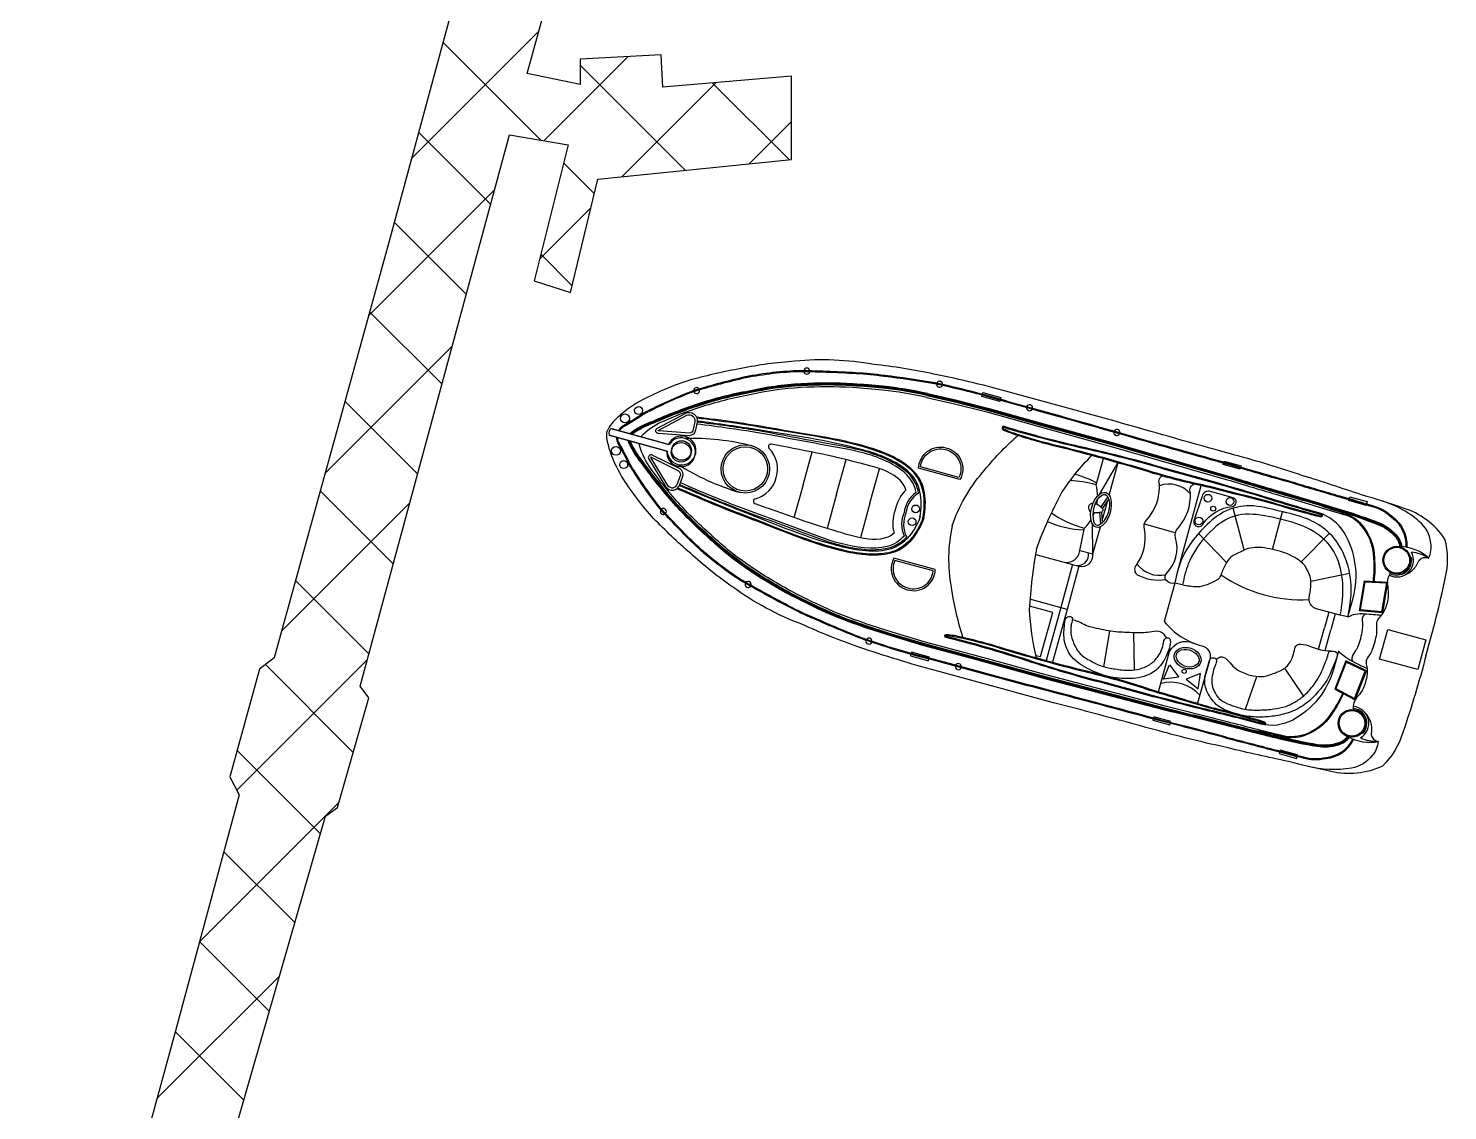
# Model space of a CAD drawing. Header units: metres. Extents: x 275043 to 277378, y 2078787 to 2081000.
# Drawn here: x 276852.3 to 276963.8, y 2080833.3 to 2080918.4 of the extents above; entities that cross this region are included whole.
import ezdxf

# ---------------------------------------------------------------- set-up
doc = ezdxf.new("R2010")
doc.units = ezdxf.units.M
doc.layers.add('PORT', color=5, linetype='Continuous')

msp = doc.modelspace()

# ---------------------------------------------------------------- linework, layer by layer
at = {"color": 32, "true_color": 0xcd6928}
for p, q in [((276913.19, 2080882.48), (276913.91, 2080885.08)), ((276915.82, 2080881.76), (276916.57, 2080884.47)), ((276936.49, 2080881.73), (276937.94, 2080884.23)), ((276937.24, 2080881.67), (276937.94, 2080884.23)), ((276918.45, 2080881.04), (276919.2, 2080883.75)), ((276913.19, 2080882.48), (276912.48, 2080879.88)), ((276915.82, 2080881.76), (276915.08, 2080879.05)), ((276942.58, 2080875.52), (276944.48, 2080882.44)), ((276918.45, 2080881.04), (276917.71, 2080878.32)), ((276936.59, 2080880.71), (276937.15, 2080881.5)), ((276936.69, 2080879.67), (276937.11, 2080881.18)), ((276936.71, 2080880.62), (276937.21, 2080881.33)), ((276947.86, 2080877.36), (276946.99, 2080880.65)), ((276936.48, 2080880.34), (276936.56, 2080879.4)), ((276936.64, 2080880.35), (276936.7, 2080879.52)), ((276950.07, 2080877.41), (276950.86, 2080880.37)), ((276935.97, 2080877.05), (276935.94, 2080879.39)), ((276935.97, 2080877.05), (276936.56, 2080879.18)), ((276942.44, 2080878.71), (276940.01, 2080879.38)), ((276946.47, 2080876.39), (276944.26, 2080878.66)), ((276952.34, 2080876.42), (276954.55, 2080878.68)), ((276934.94, 2080877.33), (276935.97, 2080877.05)), ((276960.91, 2080876.77), (276960.99, 2080876.78)), ((276953.09, 2080874.9), (276956.13, 2080875.53)), ((276933.45, 2080872.83), (276932.3, 2080868.67)), ((276933.94, 2080872.69), (276932.8, 2080868.54)), ((276954.5, 2080872.47), (276954.16, 2080871.23)), ((276955, 2080872.33), (276954.66, 2080871.09)), ((276936.83, 2080868.19), (276937.3, 2080870.99)), ((276939.22, 2080867.94), (276939.17, 2080870.86)), ((276953.7, 2080869.56), (276954.16, 2080871.23)), ((276954.21, 2080869.46), (276954.66, 2080871.09)), ((276947.96, 2080864.84), (276948.84, 2080867.43)), ((276952.52, 2080865.9), (276951.04, 2080868.07)), ((276957.13, 2080863.01), (276957.19, 2080862.96))]:
    msp.add_line(p, q, dxfattribs=at)
for points in [[(276962.13, 2080869.04, 0.01736), (276963.65, 2080875.13, 0.12634), (276963.62, 2080878.22, 0.172899), (276960.33, 2080880.66, 0.013884), (276957.08, 2080881.69, 0.008973), (276952.45, 2080883.2, 0.01509), (276947.12, 2080884.82, -0.002245), (276938.86, 2080887.15, 0.003342), (276929.68, 2080889.69, 0.016984), (276923.48, 2080891.19, 0.024546), (276918.72, 2080891.95, 0.067942), (276912.55, 2080892.2, 0.033948), (276908.32, 2080891.62, 0.022001), (276904.45, 2080890.75, 0.042872), (276900.84, 2080889.3, 0.059514), (276898.96, 2080888.07, 0.046364), (276898.16, 2080887.29, 0.104882), (276897.81, 2080886.7, 0.104882)], [(276951.94, 2080882.61, -0.006425), (276946.89, 2080884.07, -0.002217), (276938.65, 2080886.39, 0.003368), (276929.4, 2080888.99, 0.024633), (276923.54, 2080890.49, 0.015037), (276919.58, 2080891.07, 0.025439), (276917.36, 2080891.28, 0.013843), (276912.72, 2080891.45, 0.040266), (276908.4, 2080890.91, 0.016729), (276904.48, 2080889.84, 0.029739), (276900.7, 2080888.13, -0.01525), (276899.04, 2080887.1, 0.132389), (276898.78, 2080886.86, 0.028442), (276898.7, 2080886.74, 0.028442)], [(276951.92, 2080882.54, -0.006424), (276946.87, 2080883.99, -0.002217), (276938.62, 2080886.32, 0.003368), (276929.38, 2080888.92, 0.024633), (276923.53, 2080890.41, 0.015038), (276919.57, 2080890.99, 0.025461), (276917.36, 2080891.21, 0.013839), (276912.72, 2080891.37, 0.040238), (276908.42, 2080890.83, 0.016715), (276904.5, 2080889.77, 0.029693), (276900.74, 2080888.06, -0.015234), (276899.08, 2080887.03, 0.134036), (276898.84, 2080886.82, 0.024879), (276898.78, 2080886.72, 0.024879)], [(276922.96, 2080889.65, 0.031596), (276919.47, 2080890.23, 0.004928), (276917.12, 2080890.42, 0.02844), (276913.03, 2080890.42, 0.042875), (276908.94, 2080889.85, 0.035347), (276904.95, 2080888.84, 0.024093), (276901.38, 2080887.47, 0.079837), (276899.58, 2080886.5)], [(276922.94, 2080889.57, 0.031592), (276919.46, 2080890.16, 0.004926), (276917.12, 2080890.35, 0.028436), (276913.03, 2080890.35, 0.042895), (276908.96, 2080889.77, 0.035363), (276904.97, 2080888.77, 0.024111), (276901.41, 2080887.4, 0.077658), (276899.67, 2080886.47, 0.077658)], [(276922.92, 2080889.5, 0.031588), (276919.45, 2080890.08, 0.004924), (276917.11, 2080890.27, 0.028433), (276913.03, 2080890.27, 0.042917), (276908.97, 2080889.7, 0.035379), (276905, 2080888.7, 0.02413), (276901.44, 2080887.33, 0.075408), (276899.77, 2080886.45, 0.075408)], [(276922.89, 2080889.35, 0.031581), (276919.44, 2080889.93, 0.00492), (276917.1, 2080890.12, 0.028426), (276913.04, 2080890.12, 0.042959), (276909, 2080889.55, 0.035411), (276905.05, 2080888.55, 0.028829), (276902.06, 2080887.41, 0.092336), (276900.46, 2080886.26, 0.080328)], [(276922.94, 2080889.57), (276925.15, 2080889.08), (276927.69, 2080888.44), (276931.8, 2080887.28), (276937.46, 2080885.73), (276946.5, 2080883.13, 0.002601), (276951.4, 2080881.67, -0.004411), (276955.56, 2080880.43, -0.013003), (276958.38, 2080879.45, -0.113337), (276959.74, 2080878.5, -0.144821), (276960.16, 2080877.62, -0.138987)], [(276922.96, 2080889.65), (276925.17, 2080889.15), (276927.71, 2080888.51), (276931.82, 2080887.35), (276937.48, 2080885.8), (276946.52, 2080883.2, 0.002601), (276951.42, 2080881.74, -0.004411), (276955.58, 2080880.5, -0.013009), (276958.41, 2080879.52, -0.113396), (276959.79, 2080878.55, -0.146005), (276960.24, 2080877.62, -1.595219)], [(276922.89, 2080889.35), (276925.1, 2080888.85), (276927.63, 2080888.21), (276931.74, 2080887.06), (276937.4, 2080885.5), (276946.44, 2080882.91, 0.002601), (276951.33, 2080881.45, -0.00441), (276955.49, 2080880.21, -0.002867), (276956.11, 2080880.01, -0.002867)], [(276922.92, 2080889.5), (276925.13, 2080889), (276927.67, 2080888.36), (276931.78, 2080887.21), (276937.44, 2080885.65), (276946.48, 2080883.06, 0.002601), (276951.38, 2080881.59, -0.00441), (276955.54, 2080880.36, -0.012997), (276958.35, 2080879.37, -0.113276), (276959.68, 2080878.45, -0.142458), (276960.08, 2080877.62, -0.142458)], [(276904.87, 2080887.41), (276904.75, 2080886.8, -0.382221), (276904.25, 2080886.34), (276901.87, 2080886.52, -0.786544), (276901.7, 2080886.91), (276903.98, 2080888.12, -0.616464), (276904.87, 2080887.41, -3.844907)], [(276962.13, 2080869.04, -0.01736), (276960.32, 2080863.02, -0.12634), (276958.72, 2080860.38, -0.172899), (276954.65, 2080859.96, -0.013884), (276951.33, 2080860.74, -0.008973), (276946.58, 2080861.81, -0.01509), (276941.17, 2080863.14, 0.002245), (276932.88, 2080865.36, -0.003342), (276923.68, 2080867.86, -0.016984), (276917.58, 2080869.73, -0.024546), (276913.11, 2080871.52, -0.067942), (276907.67, 2080874.45, -0.033948), (276904.34, 2080877.11, -0.022001), (276901.45, 2080879.84, -0.042872), (276899.09, 2080882.93, -0.059514), (276898.1, 2080884.95, -0.046364), (276897.81, 2080886.03, -0.104882), (276897.81, 2080886.7, -0.104882)], [(276946.43, 2080862.58, 0.006425), (276941.35, 2080863.9, 0.002217), (276933.07, 2080866.11, -0.003368), (276923.8, 2080868.6, -0.024633), (276918, 2080870.31, -0.015037), (276914.3, 2080871.84, -0.025439), (276912.28, 2080872.78, -0.013843), (276908.2, 2080875.01, -0.040266), (276904.77, 2080877.68, -0.016729), (276901.94, 2080880.61, -0.029739), (276899.57, 2080884.01, 0.01525), (276898.67, 2080885.74, -0.132389), (276898.57, 2080886.08, -0.028442), (276898.56, 2080886.22, -0.028442)], [(276946.45, 2080862.65, 0.006424), (276941.37, 2080863.97, 0.002217), (276933.09, 2080866.19, -0.003368), (276923.82, 2080868.68, -0.024633), (276918.02, 2080870.38, -0.015038), (276914.33, 2080871.91, -0.025461), (276912.31, 2080872.85, -0.013839), (276908.24, 2080875.08, -0.040238), (276904.82, 2080877.74, -0.016715), (276902, 2080880.66, -0.029693), (276899.64, 2080884.05, 0.015234), (276898.74, 2080885.78, -0.134036), (276898.64, 2080886.08, -0.024879), (276898.64, 2080886.2, -0.024879)], [(276924.91, 2080879.26, -0.096403), (276927.29, 2080883.45, -0.040538), (276930.08, 2080886.37, -1.92312)], [(276956, 2080872.11), (276956.41, 2080873.58, 0.202722), (276955.71, 2080878.73, 0.178768), (276953.72, 2080880.28, -0.010028), (276949.14, 2080881.64, 0.005356), (276941.56, 2080883.79, 0.016605), (276935.39, 2080885.38, -0.018921), (276928.99, 2080887.06, 0.925873), (276928.89, 2080886.82, 0.041202), (276929.99, 2080886.4, 0.024461), (276933.65, 2080885.39, -0.012888), (276940.68, 2080883.41, 0.019359), (276944.82, 2080882.36, -0.002375), (276949.61, 2080881.15, 0.006386), (276952.64, 2080880.29, 0.013656), (276953.86, 2080879.97, 0.862706), (276953.95, 2080880.19, -0.648089)], [(276953.92, 2080880.12, 0.016488), (276953.69, 2080880.2, -0.010023), (276949.12, 2080881.57, 0.005356), (276941.54, 2080883.72, 0.016607), (276935.37, 2080885.31, -0.018921), (276928.97, 2080886.98, -0.01143), (276928.97, 2080886.98, 0.913283), (276928.93, 2080886.89, 0.041174), (276930.02, 2080886.47, 0.024478), (276933.66, 2080885.46, -0.012889), (276940.7, 2080883.49, 0.019362), (276944.84, 2080882.44, -0.002377), (276949.63, 2080881.22, 0.006391), (276952.66, 2080880.36, 0.013664), (276953.88, 2080880.04, -0.000701), (276953.88, 2080880.04, 0.819976), (276953.92, 2080880.12, 0.819976)], [(276917.92, 2080871.33, -0.031596), (276914.63, 2080872.61, -0.004928), (276912.51, 2080873.64, -0.02844), (276908.99, 2080875.74, -0.042875), (276905.77, 2080878.32, -0.035347), (276902.86, 2080881.22, -0.024093), (276900.49, 2080884.22, -0.079837), (276899.44, 2080885.98)], [(276917.95, 2080871.4, -0.031592), (276914.66, 2080872.68, -0.004926), (276912.55, 2080873.71, -0.028436), (276909.03, 2080875.8, -0.042895), (276905.83, 2080878.37, -0.035363), (276902.91, 2080881.27, -0.024111), (276900.55, 2080884.27, -0.077658), (276899.53, 2080885.95, -0.077658)], [(276917.97, 2080871.48, -0.031588), (276914.69, 2080872.75, -0.004924), (276912.58, 2080873.78, -0.028433), (276909.08, 2080875.86, -0.042917), (276905.88, 2080878.43, -0.035379), (276902.97, 2080881.32, -0.02413), (276900.61, 2080884.32, -0.075408), (276899.63, 2080885.93, -0.075408)], [(276918.02, 2080871.62, -0.031581), (276914.76, 2080872.89, -0.00492), (276912.65, 2080873.92, -0.028426), (276909.16, 2080875.99, -0.042959), (276905.98, 2080878.54, -0.035411), (276903.09, 2080881.42, -0.028829), (276901.1, 2080883.94, -0.092336), (276900.32, 2080885.74, -0.080328)], [(276925.52, 2080882.89), (276922.27, 2080883.78, -0.483063), (276924.42, 2080885.4, -0.50024), (276925.52, 2080882.89, -0.418424)], [(276903.52, 2080882.5), (276903.73, 2080883.08, 0.382221), (276903.53, 2080883.73), (276901.39, 2080884.79, 0.786544), (276901.05, 2080884.54), (276902.39, 2080882.34, 0.616464), (276903.52, 2080882.5, 3.844907)], [(276931.53, 2080877.44, -0.033687), (276933.48, 2080881.81, -0.051879), (276935.89, 2080884.8, -1.92312)], [(276941.68, 2080875.01, -0.164009), (276939.48, 2080875.39, -0.407559), (276939.38, 2080876.16, 0.20466), (276940.02, 2080878.99, -0.28657), (276940.2, 2080879.73, 0.198759), (276941.19, 2080882.55, -0.45148), (276941.52, 2080883.22, -1.463971)], [(276942.4, 2080874.74, -0.291269), (276941.67, 2080875.02, -0.299867), (276941.74, 2080875.52, 0.273478), (276942.46, 2080878.32, -0.28657), (276942.64, 2080879.06, 0.198759), (276943.62, 2080881.88, -0.45148), (276943.95, 2080882.55, -1.463971)], [(276951.91, 2080882.54, 0.002941), (276955.58, 2080881.47, -0.002014), (276957.91, 2080880.78, -0.130992), (276959.44, 2080879.92, -0.261832), (276960.54, 2080877.57, -0.261832)], [(276951.94, 2080882.61, 0.002942), (276955.6, 2080881.55, -0.002013), (276957.93, 2080880.85, -0.130442), (276959.49, 2080879.98, -0.261246), (276960.62, 2080877.57, -0.209197)], [(276958, 2080874.9, 0.043334), (276958.04, 2080876.71, 0.18333), (276956.94, 2080879.41, 0.123985), (276955.04, 2080880.43, -0.015377), (276953.61, 2080880.94)], [(276962.34, 2080876.73, 0.164393), (276962.51, 2080877.93, 0.188684), (276961.61, 2080879.61, 0.10758), (276958.53, 2080881.26)], [(276958.08, 2080874.9, 0.043195), (276958.11, 2080876.71, 0.183415), (276956.99, 2080879.47, 0.094511), (276955.56, 2080880.35)], [(276924.91, 2080879.26, 0.096403), (276924.82, 2080874.44, 0.040538), (276925.73, 2080870.51, 1.92312)], [(276931.47, 2080877.01), (276933.61, 2080876.42, 0.462925), (276934.94, 2080877.33), (276935.31, 2080879.09)], [(276931.53, 2080877.44, 0.033687), (276930.97, 2080872.69, 0.051879), (276931.52, 2080868.89, 1.92312)], [(276956, 2080872.11), (276955.4, 2080872.23), (276953.61, 2080872.71, -0.448043), (276952.99, 2080873.78, 0.025561), (276953.09, 2080874.73, 0.15676), (276952.8, 2080875.78, 0.144288), (276952.31, 2080876.44, 0.079427), (276950.93, 2080877.17, 0.054179), (276949.23, 2080877.55, 0.127294), (276947.84, 2080877.35, -0.025195), (276946.98, 2080876.93, 0.112656), (276946.47, 2080876.38, 0.061652), (276946.08, 2080875.53, -0.222278), (276945.6, 2080874.94, -0.049109), (276944.93, 2080874.63, -0.09997), (276944.16, 2080874.46, -0.045992), (276943, 2080874.61), (276942.4, 2080874.74)], [(276923.58, 2080875.83), (276920.33, 2080876.72, 0.483063), (276921.36, 2080874.24, 0.50024), (276923.58, 2080875.83, 0.418424)], [(276933.61, 2080876.42), (276934.54, 2080876.17, 0.545737), (276935.62, 2080877.14, 0.282905)], [(276934.54, 2080876.17), (276934.87, 2080876.08, 0.516839), (276935.97, 2080877.05, 0.282905)], [(276942.4, 2080874.74), (276941.57, 2080871.73, 0.158322), (276944.53, 2080869.83, -0.417676), (276945.17, 2080868.85), (276944.19, 2080865.31)], [(276917.92, 2080871.33), (276920.08, 2080870.63), (276922.59, 2080869.88), (276926.72, 2080868.77), (276932.38, 2080867.22), (276941.48, 2080864.83, -0.002601), (276946.43, 2080863.59, 0.004411), (276950.64, 2080862.53, 0.013009), (276953.57, 2080861.93, 0.113396), (276955.26, 2080862.05, 0.146005), (276956.12, 2080862.63, 1.595219)], [(276917.95, 2080871.4), (276920.1, 2080870.7), (276922.61, 2080869.95), (276926.74, 2080868.85), (276932.4, 2080867.29), (276941.49, 2080864.91, -0.002601), (276946.45, 2080863.66, 0.004411), (276950.66, 2080862.6, 0.013003), (276953.59, 2080862, 0.113337), (276955.24, 2080862.13, 0.144821), (276956.05, 2080862.66, 0.138987)], [(276917.97, 2080871.48), (276920.12, 2080870.77), (276922.63, 2080870.03), (276926.76, 2080868.92), (276932.42, 2080867.37), (276941.51, 2080864.98, -0.002601), (276946.47, 2080863.74, 0.00441), (276950.68, 2080862.67, 0.012997), (276953.6, 2080862.08, 0.113276), (276955.22, 2080862.2, 0.142458), (276955.98, 2080862.7, 0.142458)], [(276918.02, 2080871.62), (276920.17, 2080870.92), (276922.68, 2080870.18), (276926.8, 2080869.07), (276932.46, 2080867.52), (276941.55, 2080865.13, -0.002601), (276946.51, 2080863.88, 0.00441), (276950.71, 2080862.82, 0.002867), (276951.35, 2080862.68, 0.002867)], [(276955.26, 2080869.4), (276954.89, 2080868.05, -0.202722), (276951.66, 2080863.99, -0.178768), (276949.15, 2080863.67, 0.010028), (276944.52, 2080864.84, -0.005356), (276936.91, 2080866.86, -0.016605), (276930.79, 2080868.65, 0.018921), (276924.44, 2080870.47, -0.925873), (276924.47, 2080870.73, -0.041202), (276925.63, 2080870.53, -0.024461), (276929.29, 2080869.53, 0.012888), (276936.34, 2080867.64, -0.019359), (276940.44, 2080866.43, 0.002375), (276945.18, 2080865.02, -0.006386), (276948.22, 2080864.21, -0.013656), (276949.44, 2080863.86, -0.862706), (276949.4, 2080863.62, 0.648089)], [(276949.4, 2080863.7, -0.016488), (276949.17, 2080863.75, 0.010023), (276944.54, 2080864.91, -0.005356), (276936.93, 2080866.94, -0.016607), (276930.82, 2080868.72, 0.018921), (276924.46, 2080870.55, 0.01143), (276924.45, 2080870.55, -0.913283), (276924.47, 2080870.65, -0.041174), (276925.62, 2080870.45, -0.024478), (276929.27, 2080869.46, 0.012889), (276936.32, 2080867.56, -0.019362), (276940.42, 2080866.35, 0.002377), (276945.16, 2080864.95, -0.006391), (276948.2, 2080864.14, -0.013664), (276949.41, 2080863.79, 0.000701), (276949.41, 2080863.79, -0.819976), (276949.4, 2080863.7, -0.819976)], [(276941.11, 2080866.22), (276941.98, 2080869.37, -0.406088), (276943.85, 2080870.05)], [(276955.59, 2080866.1, -0.043334), (276954.69, 2080864.53, -0.18333), (276952.36, 2080862.77, -0.123985), (276950.22, 2080862.86, 0.015377), (276948.72, 2080863.16)], [(276955.65, 2080866.07, -0.043195), (276954.75, 2080864.49, -0.183415), (276952.38, 2080862.7, -0.094511), (276950.71, 2080862.67)], [(276946.43, 2080862.58, -0.002942), (276950.13, 2080861.62, 0.002013), (276952.48, 2080861.02, 0.130442), (276954.27, 2080860.98, 0.261246), (276956.47, 2080862.48, 0.209197)], [(276946.45, 2080862.65, -0.002941), (276950.15, 2080861.69, 0.002014), (276952.5, 2080861.1, 0.130992), (276954.26, 2080861.06, 0.261832), (276956.4, 2080862.51, 0.261832)], [(276958.37, 2080862.31, -0.164393), (276957.91, 2080861.2, -0.188684), (276956.28, 2080860.22, -0.10758), (276952.79, 2080860.37)]]:
    msp.add_lwpolyline(points, format="xyb", dxfattribs=at)
for points in [[(276928.66, 2080889.13), (276928.64, 2080889.04), (276927.23, 2080889.42), (276927.26, 2080889.53)], [(276927.28, 2080889.61), (276927.31, 2080889.73), (276928.72, 2080889.35), (276928.68, 2080889.21)], [(276902.48, 2080885.14), (276897.96, 2080886.39)], [(276897.96, 2080886.39), (276902.52, 2080885.13)], [(276898.1, 2080886.9), (276902.66, 2080885.65)], [(276902.63, 2080885.66), (276898.1, 2080886.9)], [(276936.22, 2080882.49), (276936.81, 2080884.55)], [(276947.57, 2080883.79), (276947.54, 2080883.71), (276946.2, 2080884.08), (276946.22, 2080884.17)], [(276946.24, 2080884.25), (276946.27, 2080884.34), (276947.62, 2080883.97), (276947.59, 2080883.86)], [(276957.44, 2080880.92), (276957.43, 2080880.87), (276956.06, 2080881.24), (276956.08, 2080881.32)], [(276956.1, 2080881.4), (276956.14, 2080881.53), (276957.51, 2080881.16), (276957.46, 2080880.99)], [(276934.37, 2080876.21), (276933.45, 2080872.83)], [(276934.87, 2080876.08), (276933.94, 2080872.69), (276931.02, 2080873.5)], [(276931.47, 2080869.08), (276931.86, 2080868.98), (276932.81, 2080872.44), (276930.98, 2080872.94)], [(276921.66, 2080869.16), (276921.63, 2080869.03), (276923.04, 2080868.64), (276923.07, 2080868.78)], [(276923.09, 2080868.86), (276923.12, 2080868.95), (276921.71, 2080869.34), (276921.68, 2080869.23)], [(276940.7, 2080864.08), (276940.67, 2080863.98), (276942.02, 2080863.61), (276942.05, 2080863.72)], [(276942.07, 2080863.8), (276942.1, 2080863.87), (276940.75, 2080864.24), (276940.72, 2080864.15)], [(276950.64, 2080861.49), (276950.6, 2080861.36), (276951.96, 2080860.98), (276952.01, 2080861.14)], [(276952.03, 2080861.22), (276952.04, 2080861.27), (276950.68, 2080861.64), (276950.66, 2080861.56)]]:
    msp.add_lwpolyline(points, dxfattribs=at)
for points in [[(276904.68, 2080887.45), (276904.56, 2080886.83, -0.383069), (276904.26, 2080886.54), (276901.85, 2080886.72, -0.853636), (276901.81, 2080886.76), (276904.07, 2080887.95, -0.613527)], [(276925.44, 2080883.07), (276922.43, 2080883.9, -0.460147), (276924.39, 2080885.25, -0.47706)], [(276903.34, 2080882.56), (276903.55, 2080883.16, 0.383069), (276903.44, 2080883.56), (276901.28, 2080884.63, 0.853636), (276901.22, 2080884.62), (276902.55, 2080882.44, 0.613527)], [(276943.89, 2080879.66, 0.917705), (276944.66, 2080879.46, -0.209704), (276946.9, 2080880.79, 0.850912), (276946.98, 2080881.47), (276945.21, 2080881.96, 0.435659), (276944.55, 2080881.6)], [(276923.42, 2080875.71), (276920.41, 2080876.54, 0.460147), (276921.4, 2080874.38, 0.47706)]]:
    msp.add_lwpolyline(points, format="xyb", close=True, dxfattribs=at)
for points in [[(276958.71, 2080872.43), (276956.91, 2080872.58), (276957.3, 2080874.94), (276959.12, 2080874.84)], [(276958.64, 2080872.51), (276957, 2080872.65), (276957.36, 2080874.86), (276959.03, 2080874.77)], [(276961.48, 2080867.96), (276958.49, 2080868.78), (276959.13, 2080871.11), (276962.12, 2080870.29)], [(276942.71, 2080867.37), (276941.5, 2080867.21), (276941.97, 2080868.33)], [(276957.45, 2080867.87), (276955.83, 2080868.66), (276954.96, 2080866.43), (276956.57, 2080865.58)], [(276957.35, 2080867.83), (276955.87, 2080868.55), (276955.06, 2080866.47), (276956.53, 2080865.69)], [(276943.28, 2080867.21), (276944.24, 2080866.46), (276944.41, 2080867.66)]]:
    msp.add_lwpolyline(points, close=True, dxfattribs=at)
for centre, radius in [((276900.27, 2080888.32), 0.313), ((276899.2, 2080887.7), 0.349), ((276898.5, 2080885.15), 0.349), ((276903.61, 2080885.04), 0.771), ((276903.65, 2080885.18), 0.771), ((276908.66, 2080883.73), 1.9), ((276908.66, 2080883.73), 1.9), ((276908.66, 2080883.73), 1.74), ((276908.66, 2080883.73), 1.74), ((276899.1, 2080884.07), 0.313), ((276945, 2080881.43), 0.304), ((276922.04, 2080880.59), 0.305), ((276945.42, 2080880.61), 0.197), ((276946.73, 2080881.17), 0.304), ((276921.76, 2080879.58), 0.305), ((276944.29, 2080879.64), 0.304), ((276959.84, 2080876.56), 1.09), ((276959.84, 2080876.56), 1.01), ((276943.14, 2080867.82), 0.163), ((276956.32, 2080863.74), 1.09), ((276956.32, 2080863.74), 1.01)]:
    msp.add_circle(centre, radius, dxfattribs=at)
for centre, radius, start, end in [((276913.49, 2080891.42), 0.237, 4.9276, 173.0232), ((276913.49, 2080891.42), 0.237, 191.6583, 346.2925), ((276904.83, 2080889.89), 0.237, 29.2666, 184.4087), ((276904.83, 2080889.89), 0.237, 203.0464, 10.6288), ((276923.92, 2080890.39), 0.237, 181.9784, 334.254), ((276923.92, 2080890.39), 0.237, 352.9129, 163.3195), ((276930.98, 2080888.54), 0.237, 178.2692, 330.8497), ((276930.98, 2080888.54), 0.237, 349.5099, 159.609), ((276898.39, 2080886.55), 0.456, 128.5464, 200.7317), ((276898.39, 2080886.55), 0.456, 128.5464, 200.7317), ((276903.65, 2080885.18), 1.13, 182.3056, 154.7551), ((276937.85, 2080886.59), 0.237, 175.8611, 332.1102), ((276937.85, 2080886.59), 0.237, 350.7344, 157.2369), ((276903.61, 2080885.04), 1.13, 174.5231, 146.9726), ((276904.37, 2080865.99), 20.14, 76.2409, 91.3117), ((276910.67, 2080885.48), 0.202, 78.9767, 225.4445), ((276908.91, 2080883.73), 2.28, 342.8987, 44.6999), ((276914.04, 2080901.16), 20.14, 237.9665, 253.0373), ((276908.87, 2080883.6), 2.28, 284.5783, 346.3794), ((276923.29, 2080880.01), 2.89, 133.7632, 170.3656), ((276923.41, 2080880.01), 2.3, 125.6009, 173.3506), ((276923.41, 2080880.01), 2.15, 122.1435, 173.3506), ((276932.79, 2080881.58), 3.55, 0.0733, 14.8291), ((276941.94, 2080880.3), 2.24, 41.2635, 109.411), ((276902.22, 2080880.38), 0.237, 318.6493, 126.2317), ((276909.49, 2080881.19), 0.202, 103.8337, 250.3014), ((276935.96, 2080880.68), 0.347, 85.4414, 243.787), ((276935.74, 2080879.82), 1.24, 78.2543, 78.5236), ((276935.74, 2080879.82), 1.24, 43.0437, 70.6838), ((276932.79, 2080881.58), 3.55, 349.5416, 355.8809), ((276936.6, 2080880.51), 0.166, 254.6391, 74.6391), ((276902.22, 2080880.38), 0.237, 144.8695, 300.0116), ((276923.13, 2080879.45), 2.89, 158.9126, 195.5149), ((276923.24, 2080879.38), 2.3, 155.9275, 203.6773), ((276923.24, 2080879.38), 2.15, 155.9275, 207.1347), ((276932.79, 2080881.58), 3.55, 315.2641, 328.6151), ((276936.21, 2080881.54), 1.24, 250.7545, 251.0238), ((276932.79, 2080881.58), 3.55, 334.5882, 338.8281), ((276936.21, 2080881.54), 1.24, 260.2416, 286.2345), ((276960, 2080874.11), 3.52, 48.3078, 88.6434), ((276941.2, 2080877.61), 2.24, 217.8391, 282.0433), ((276959.84, 2080876.56), 1.32, 243.9649, 28.8665), ((276959.84, 2080876.56), 1.17, 243.9649, 10.9148), ((276960.54, 2080873.71), 3.52, 59.2812, 82.5137), ((276952.36, 2080884.62), 11.17, 235.5386, 273.0112), ((276908.88, 2080874.65), 0.237, 156.2549, 324.3506), ((276908.88, 2080874.65), 0.237, 342.9857, 137.6199), ((276918.37, 2080870.2), 0.237, 165.9586, 336.3652), ((276918.37, 2080870.2), 0.237, 355.0241, 147.2998), ((276925.39, 2080868.19), 0.237, 358.4285, 151.009), ((276925.39, 2080868.19), 0.237, 169.6692, 339.7683), ((276942.05, 2080863.85), 3.12, 42.1076, 103.9951), ((276956.32, 2080863.74), 1.32, 300.4117, 85.3133), ((276956.32, 2080863.74), 1.17, 318.3634, 85.3133), ((276957.71, 2080865.77), 3.52, 240.6348, 280.9704), ((276958.37, 2080865.83), 3.52, 246.7645, 269.997)]:
    msp.add_arc(centre, radius, start, end, dxfattribs=at)
for start_param, end_param in [(4.712389, 5.232342), (0.830012, 1.576846)]:
    msp.add_ellipse((276935.75, 2080880.79), major_axis=(-4, 1.1), ratio=0.425319, start_param=start_param, end_param=end_param, dxfattribs=at)
for centre, major_axis, ratio in [((276936.6, 2080880.51), (0.37, 1.36), 0.533092), ((276943.4, 2080868.86), (-1.03, 0.33), 0.758117)]:
    msp.add_ellipse(centre, major_axis=major_axis, ratio=ratio, dxfattribs=at)
for points, knots in [([(276922.69, 2080879.87), (276922.93, 2080881.17), (276922.84, 2080882.62), (276920.91, 2080884.51), (276919.61, 2080885.04), (276915.84, 2080886.19), (276913.31, 2080886.46), (276908.79, 2080887.28), (276906.85, 2080887.54), (276904.83, 2080887.8)], [0, 0, 0, 0, 0.0462196, 0.0462196, 0.0924392, 0.0924392, 0.1947325, 0.1947325, 0.2709084, 0.2709084, 0.2709084, 0.2709084]), ([(276922.61, 2080879.89), (276922.86, 2080881.22), (276922.72, 2080882.69), (276920.69, 2080884.56), (276919.34, 2080885.05), (276915.55, 2080886.16), (276913.01, 2080886.45), (276908.6, 2080887.23), (276906.77, 2080887.48), (276904.86, 2080887.72)], [0, 0, 0, 0, 0.0480884, 0.0480884, 0.0961768, 0.0961768, 0.1985377, 0.1985377, 0.2704106, 0.2704106, 0.2704106, 0.2704106]), ([(276922.27, 2080881.83), (276922.22, 2080882.12), (276921.86, 2080883.31), (276919.08, 2080885.08), (276914.57, 2080885.77), (276909.61, 2080886.8), (276906.25, 2080887.24), (276904.87, 2080887.41)], [0.0234044, 0.0234044, 0.0234044, 0.0234044, 0.0350942, 0.0739111, 0.138251, 0.2165713, 0.2709084, 0.2709084, 0.2709084, 0.2709084]), ([(276922.38, 2080879.93), (276922.64, 2080881.29), (276922.44, 2080882.71), (276920.31, 2080884.5), (276918.92, 2080884.95), (276915.05, 2080886.01), (276912.45, 2080886.33), (276908.17, 2080887.05), (276906.52, 2080887.28), (276904.88, 2080887.49)], [0, 0, 0, 0, 0.0508337, 0.0508337, 0.1016674, 0.1016674, 0.2060328, 0.2060328, 0.2709084, 0.2709084, 0.2709084, 0.2709084]), ([(276922.07, 2080881.88), (276921.96, 2080882.41), (276921.74, 2080882.88), (276920.53, 2080884.08), (276919.26, 2080884.6), (276916.94, 2080885.27), (276915.76, 2080885.45), (276912.2, 2080886.09), (276909.8, 2080886.58), (276906.55, 2080887.04), (276905.7, 2080887.15), (276904.85, 2080887.26)], [0.0248254, 0.0248254, 0.0248254, 0.0248254, 0.0474598, 0.0474598, 0.0949196, 0.0949196, 0.1423794, 0.1423794, 0.237299, 0.237299, 0.2709084, 0.2709084, 0.2709084, 0.2709084]), ([(276921.28, 2080882.1), (276920.79, 2080883.62), (276918.34, 2080883.98), (276915.97, 2080884.65), (276912.8, 2080885.29), (276910.7, 2080885.68)], [0.0313661, 0.0313661, 0.0313661, 0.0313661, 0.1084744, 0.1084744, 0.1920729, 0.1920729, 0.1920729, 0.1920729]), ([(276922.69, 2080879.87), (276922.23, 2080878.64), (276921.41, 2080877.43), (276918.79, 2080876.79), (276917.4, 2080877.01), (276913.58, 2080877.94), (276911.26, 2080879), (276906.96, 2080880.6), (276905.15, 2080881.37), (276903.28, 2080882.18)], [0, 0, 0, 0, 0.0462196, 0.0462196, 0.0924392, 0.0924392, 0.1947325, 0.1947325, 0.2709084, 0.2709084, 0.2709084, 0.2709084]), ([(276922.61, 2080879.9), (276922.15, 2080878.63), (276921.27, 2080877.43), (276918.57, 2080876.87), (276917.17, 2080877.13), (276913.34, 2080878.12), (276911.01, 2080879.17), (276906.82, 2080880.75), (276905.12, 2080881.47), (276903.35, 2080882.23)], [0, 0, 0, 0, 0.0480884, 0.0480884, 0.0961768, 0.0961768, 0.1985377, 0.1985377, 0.2704106, 0.2704106, 0.2704106, 0.2704106]), ([(276922.4, 2080879.98), (276921.92, 2080878.68), (276921.03, 2080877.56), (276918.28, 2080877.11), (276916.86, 2080877.43), (276912.98, 2080878.5), (276910.58, 2080879.55), (276906.54, 2080881.12), (276905.01, 2080881.77), (276903.49, 2080882.42)], [0, 0, 0, 0, 0.0508337, 0.0508337, 0.1016674, 0.1016674, 0.2060328, 0.2060328, 0.2709084, 0.2709084, 0.2709084, 0.2709084]), ([(276921.33, 2080878.4), (276921.14, 2080878.18), (276920.23, 2080877.34), (276916.92, 2080877.24), (276912.7, 2080878.95), (276907.9, 2080880.6), (276904.79, 2080881.94), (276903.52, 2080882.49)], [0.0234044, 0.0234044, 0.0234044, 0.0234044, 0.0350942, 0.0739111, 0.138251, 0.2165713, 0.2709084, 0.2709084, 0.2709084, 0.2709084]), ([(276921.13, 2080878.46), (276920.77, 2080878.06), (276920.34, 2080877.77), (276918.68, 2080877.36), (276917.32, 2080877.56), (276914.99, 2080878.17), (276913.89, 2080878.62), (276910.49, 2080879.89), (276908.18, 2080880.69), (276905.15, 2080881.95), (276904.37, 2080882.29), (276903.58, 2080882.63)], [0.0248254, 0.0248254, 0.0248254, 0.0248254, 0.0474598, 0.0474598, 0.0949196, 0.0949196, 0.1423794, 0.1423794, 0.237299, 0.237299, 0.2709084, 0.2709084, 0.2709084, 0.2709084]), ([(276936.94, 2080881.72), (276936.78, 2080881.76), (276936.52, 2080881.63), (276935.89, 2080880.65), (276935.93, 2080879.49), (276936.49, 2080879.15), (276937.13, 2080879.82), (276937.32, 2080881.23), (276937.14, 2080881.66), (276936.94, 2080881.72)], [0, 0, 0, 0, 1.031451, 1.031451, 2.992455, 2.992455, 4.95346, 4.95346, 6.283185, 6.283185, 6.283185, 6.283185]), ([(276920.34, 2080878.68), (276919.14, 2080877.62), (276916.85, 2080878.56), (276914.47, 2080879.19), (276911.42, 2080880.26), (276909.42, 2080881)], [0.0313661, 0.0313661, 0.0313661, 0.0313661, 0.1084744, 0.1084744, 0.1920729, 0.1920729, 0.1920729, 0.1920729]), ([(276955.4, 2080872.23), (276955.73, 2080873.95), (276955.7, 2080875.59), (276954.35, 2080878.38), (276952.96, 2080879.2), (276949.65, 2080880.05), (276947.92, 2080880.5), (276945.27, 2080879.16), (276944.06, 2080877.75), (276943.25, 2080875.75), (276943.13, 2080875.21), (276943, 2080874.61)], [0, 0, 0, 0, 0.0684102, 0.0684102, 0.1368204, 0.1368204, 0.2052306, 0.2052306, 0.2736407, 0.2736407, 0.2974604, 0.2974604, 0.2974604, 0.2974604]), ([(276957.01, 2080870.44), (276957.06, 2080870.65), (276957.15, 2080871), (276957.19, 2080871.55), (276957.1, 2080872.03), (276957.29, 2080872.26), (276957.37, 2080872.35)], [0, 0, 0, 0, 0.00840925, 0.01405459, 0.02148076, 0.02583256, 0.02583256, 0.02583256, 0.02583256]), ([(276942.52, 2080869.15), (276942.41, 2080868.8), (276942.81, 2080868.28), (276943.91, 2080868.08), (276944.36, 2080868.4), (276944.26, 2080869.18), (276943.65, 2080869.6), (276942.81, 2080869.52), (276942.58, 2080869.35), (276942.52, 2080869.15)], [0, 0, 0, 0, 1.743273, 1.743273, 3.486547, 3.486547, 5.22982, 5.22982, 6.283185, 6.283185, 6.283185, 6.283185]), ([(276957.01, 2080870.44), (276956.95, 2080870.24), (276956.85, 2080869.89), (276956.6, 2080869.41), (276956.28, 2080869.03), (276956.32, 2080868.73), (276956.35, 2080868.62)], [0, 0, 0, 0, 0.00840925, 0.01405459, 0.02148076, 0.02583256, 0.02583256, 0.02583256, 0.02583256])]:
    msp.add_open_spline(points, degree=3, knots=knots, dxfattribs=at)
for points in [[(276934.57, 2080883.32), (276935.13, 2080883.17), (276935.71, 2080882.95), (276936.28, 2080882.64)], [(276932.4, 2080879.6), (276933.22, 2080879.24), (276934.19, 2080878.98), (276935.27, 2080878.94)]]:
    msp.add_open_spline(points, degree=3, dxfattribs=at)
for points in [[(276956, 2080872.11), (276956.25, 2080873.84), (276956.06, 2080875.88), (276955.47, 2080877.46), (276954.22, 2080878.97), (276952.79, 2080879.8), (276950.63, 2080880.42), (276948.3, 2080880.83), (276946.44, 2080880.44), (276944.76, 2080879.18), (276943.6, 2080877.82), (276942.74, 2080876.1), (276942.4, 2080874.74)], [(276960.43, 2080875.38), (276960.86, 2080875.6), (276961.43, 2080876.24), (276961.69, 2080876.64), (276962.04, 2080876.77), (276962.34, 2080876.73)], [(276958.12, 2080870.14), (276958.26, 2080870.77), (276958.28, 2080871.2), (276958.3, 2080871.77), (276958.59, 2080872.17), (276959.06, 2080873.08), (276959.19, 2080874.16), (276959.12, 2080874.75), (276959.16, 2080875.11), (276959.36, 2080875.58)], [(276934.25, 2080871.38), (276934.3, 2080871.67), (276934.32, 2080872.05), (276933.98, 2080872.12), (276933.74, 2080871.56), (276933.71, 2080870.34), (276934.29, 2080868.98), (276935.58, 2080868.03), (276936.95, 2080867.48), (276938.69, 2080867.25), (276940.37, 2080867.57), (276941.25, 2080868.25), (276941.92, 2080869.52), (276942.05, 2080870.14), (276941.96, 2080870.42), (276941.63, 2080870.38), (276941.52, 2080870.07), (276941.09, 2080869.02), (276940.5, 2080868.4), (276939.67, 2080868.03), (276938.8, 2080867.91), (276937.7, 2080868.01), (276936.68, 2080868.23), (276935.8, 2080868.64), (276934.97, 2080869.21), (276934.45, 2080870.06), (276934.22, 2080871.04), (276934.25, 2080871.38)], [(276941.76, 2080870.45), (276941.52, 2080870.76), (276941.15, 2080870.96), (276940.4, 2080870.9), (276939.79, 2080870.85), (276938.83, 2080870.87), (276937.38, 2080870.97), (276936.63, 2080871.12), (276935.86, 2080871.29), (276935.28, 2080871.5), (276934.77, 2080871.74), (276934.35, 2080871.86)], [(276956, 2080872.11), (276956.6, 2080872.32), (276957.33, 2080872.35), (276958.65, 2080872.24)], [(276945.65, 2080868.77), (276946, 2080868.96), (276946.5, 2080868.76), (276946.96, 2080868.24), (276947.57, 2080867.81), (276948.59, 2080867.46), (276949.37, 2080867.43), (276950.37, 2080867.74), (276951.07, 2080868.09), (276951.61, 2080868.87), (276951.8, 2080869.48), (276951.98, 2080869.89), (276952.33, 2080869.96), (276953.05, 2080869.78), (276954.42, 2080869.44), (276955.12, 2080869.31), (276954.97, 2080868.53), (276954.36, 2080867.16), (276953.67, 2080866.23), (276952.73, 2080865.31), (276951.53, 2080864.65), (276950.34, 2080864.33), (276949.2, 2080864.23), (276948.06, 2080864.3), (276946.89, 2080864.59), (276945.79, 2080865.12), (276945.31, 2080865.61), (276944.95, 2080866.21), (276944.75, 2080867.2), (276944.87, 2080867.79), (276945.07, 2080868.51), (276945.3, 2080868.88), (276945.65, 2080868.77), (276945.61, 2080868.41), (276945.38, 2080867.63), (276945.3, 2080866.93), (276945.51, 2080866.22), (276945.88, 2080865.68), (276946.55, 2080865.28), (276947.89, 2080864.85), (276949.08, 2080864.78), (276950.18, 2080864.87), (276951.11, 2080865.07), (276951.73, 2080865.35), (276952.44, 2080865.83), (276953.15, 2080866.54), (276953.59, 2080867.15), (276953.98, 2080867.91), (276954.24, 2080868.56), (276954.41, 2080869.03), (276954.56, 2080869.38), (276954.78, 2080869.42)], [(276958.12, 2080870.14), (276957.91, 2080869.53), (276957.71, 2080869.14), (276957.44, 2080868.64), (276957.49, 2080868.15), (276957.42, 2080867.13), (276956.99, 2080866.13), (276956.62, 2080865.66), (276956.47, 2080865.34), (276956.41, 2080864.83)], [(276955.26, 2080869.4), (276955.7, 2080869.04), (276956.31, 2080868.64), (276957.5, 2080868.06)], [(276957.43, 2080864.46), (276957.69, 2080864.04), (276957.85, 2080863.2), (276957.86, 2080862.73), (276958.1, 2080862.43), (276958.37, 2080862.31)]]:
    msp.add_spline(points, degree=3, dxfattribs=at)
at = {"layer": 'PORT'}
for p, q in [((276891.53, 2080914.81), (276906.34, 2080969.18)), ((276890.41, 2080937.62), (276880.67, 2080901.63)), ((276902.05, 2080916.27), (276895.68, 2080915.94)), ((276895.68, 2080915.94), (276895.68, 2080913.95)), ((276902.18, 2080913.73), (276902.05, 2080916.27)), ((276895.68, 2080913.95), (276891.53, 2080914.81)), ((276912.29, 2080914.59), (276902.18, 2080913.73)), ((276912.29, 2080908.06), (276912.29, 2080914.59)), ((276878.39, 2080866.66), (276890.12, 2080909.98)), ((276890.12, 2080909.98), (276894.75, 2080909.21)), ((276894.75, 2080909.21), (276892.06, 2080898.51)), ((276897.06, 2080906.5), (276912.29, 2080908.06)), ((276894.93, 2080897.61), (276897.06, 2080906.5)), ((276880.67, 2080901.63), (276871.63, 2080868.89)), ((276892.06, 2080898.51), (276894.93, 2080897.61)), ((276871.63, 2080868.89), (276870.49, 2080867.99)), ((276870.49, 2080867.99), (276868.17, 2080859.54)), ((276879.07, 2080865.73), (276878.39, 2080866.66)), ((276876.62, 2080857.11), (276879.07, 2080865.73)), ((276868.17, 2080859.54), (276868.9, 2080858.12)), ((276868.9, 2080858.12), (276863.8, 2080839.28)), ((276866.18, 2080823.49), (276875.67, 2080856.43)), ((276875.67, 2080856.43), (276876.62, 2080857.11)), ((276863.8, 2080839.28), (276852.33, 2080797.09))]:
    msp.add_line(p, q, dxfattribs=at)
at = {"layer": 'PORT', "linetype": 'Continuous'}
for p, q in [((276882.43, 2080908.12), (276892.44, 2080918.13)), ((276892.6, 2080909.57), (276884.9, 2080917.26)), ((276892.82, 2080909.53), (276899.42, 2080916.13)), ((276903.94, 2080907.2), (276895.68, 2080915.47)), ((276898.96, 2080906.69), (276906.35, 2080914.08)), ((276912.09, 2080908.04), (276906.07, 2080914.06)), ((276908.97, 2080907.72), (276912.29, 2080911.05)), ((276888.64, 2080904.54), (276882.99, 2080910.19)), ((276896.79, 2080905.38), (276894.39, 2080907.77)), ((276879.05, 2080895.77), (276888.95, 2080905.66)), ((276892.5, 2080900.23), (276896.52, 2080904.25)), ((276886.73, 2080897.47), (276881.08, 2080903.13)), ((276895.06, 2080898.13), (276892.59, 2080900.6)), ((276884.82, 2080890.41), (276879.14, 2080896.08)), ((276875.63, 2080883.36), (276885.61, 2080893.35)), ((276882.91, 2080883.34), (276877.2, 2080889.05)), ((276880.99, 2080876.27), (276875.26, 2080882.01)), ((276872.2, 2080870.95), (276882.28, 2080881.03)), ((276879.08, 2080869.2), (276873.31, 2080874.97)), ((276868.71, 2080858.48), (276878.95, 2080868.72)), ((276877.85, 2080861.45), (276870.95, 2080868.35)), ((276875.27, 2080855.05), (276868.73, 2080861.59)), ((276865.77, 2080846.56), (276876.74, 2080857.53)), ((276873.26, 2080848.08), (276867.69, 2080853.65)), ((276871.25, 2080841.11), (276865.78, 2080846.59)), ((276862.43, 2080834.24), (276872.04, 2080843.85)), ((276869.24, 2080834.14), (276863.86, 2080839.52))]:
    msp.add_line(p, q, dxfattribs=at)

doc.saveas('drawing.dxf')
